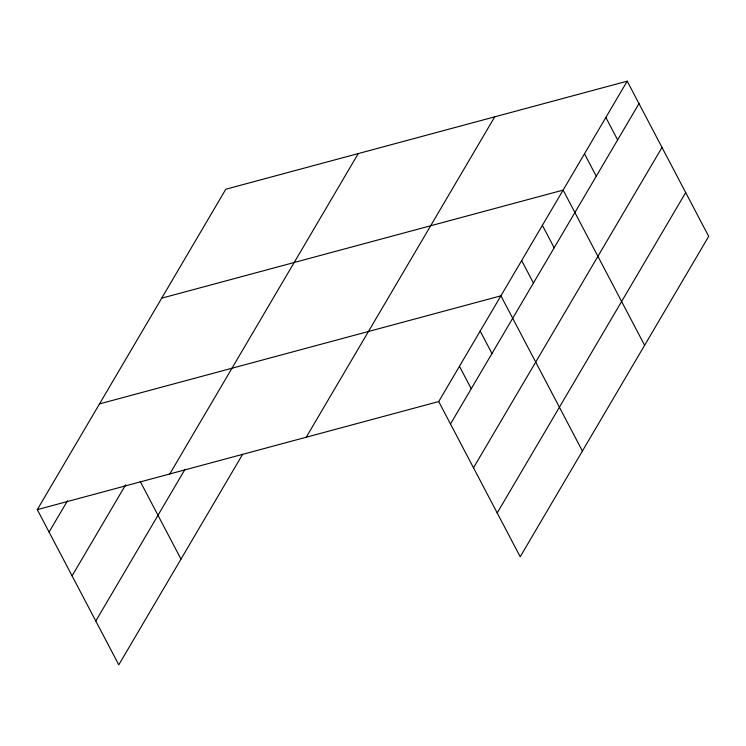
<?xml version="1.0" encoding="UTF-8"?>
<svg xmlns="http://www.w3.org/2000/svg" width="746" height="746" viewBox="0 0 746 746"><rect width="100%" height="100%" fill="white"/><g stroke="black" fill="none" stroke-linecap="round" stroke-linejoin="round"><path stroke-width="1.12" d="M242.618 454.351L118.791 664.835L37.3 509.63L225.796 189.232L627.209 81.165L708.7 236.37L520.204 556.768L438.713 401.553L627.209 81.165M49.077 532.066L67.513 500.743M72.082 575.884L125.645 484.835M169.771 473.962L358.267 153.573M95.786 621.017L185.055 469.281M306.252 437.221L494.747 116.824M450.5 423.998L638.996 103.601M473.496 467.807L662 147.419M497.2 512.95L685.695 192.561M161.705 298.167L563.127 190.099L644.609 345.305M99.507 403.894L500.92 295.826L582.402 451.041M37.3 509.63L438.713 401.553M605.855 117.476L617.632 139.912M584.491 153.788L596.268 176.224M542.389 225.339L554.166 247.784M521.65 260.587L533.437 283.023M480.182 331.075L491.968 353.511M459.452 366.314L471.23 388.75M140.211 481.431L180.989 559.108"/></g></svg>
